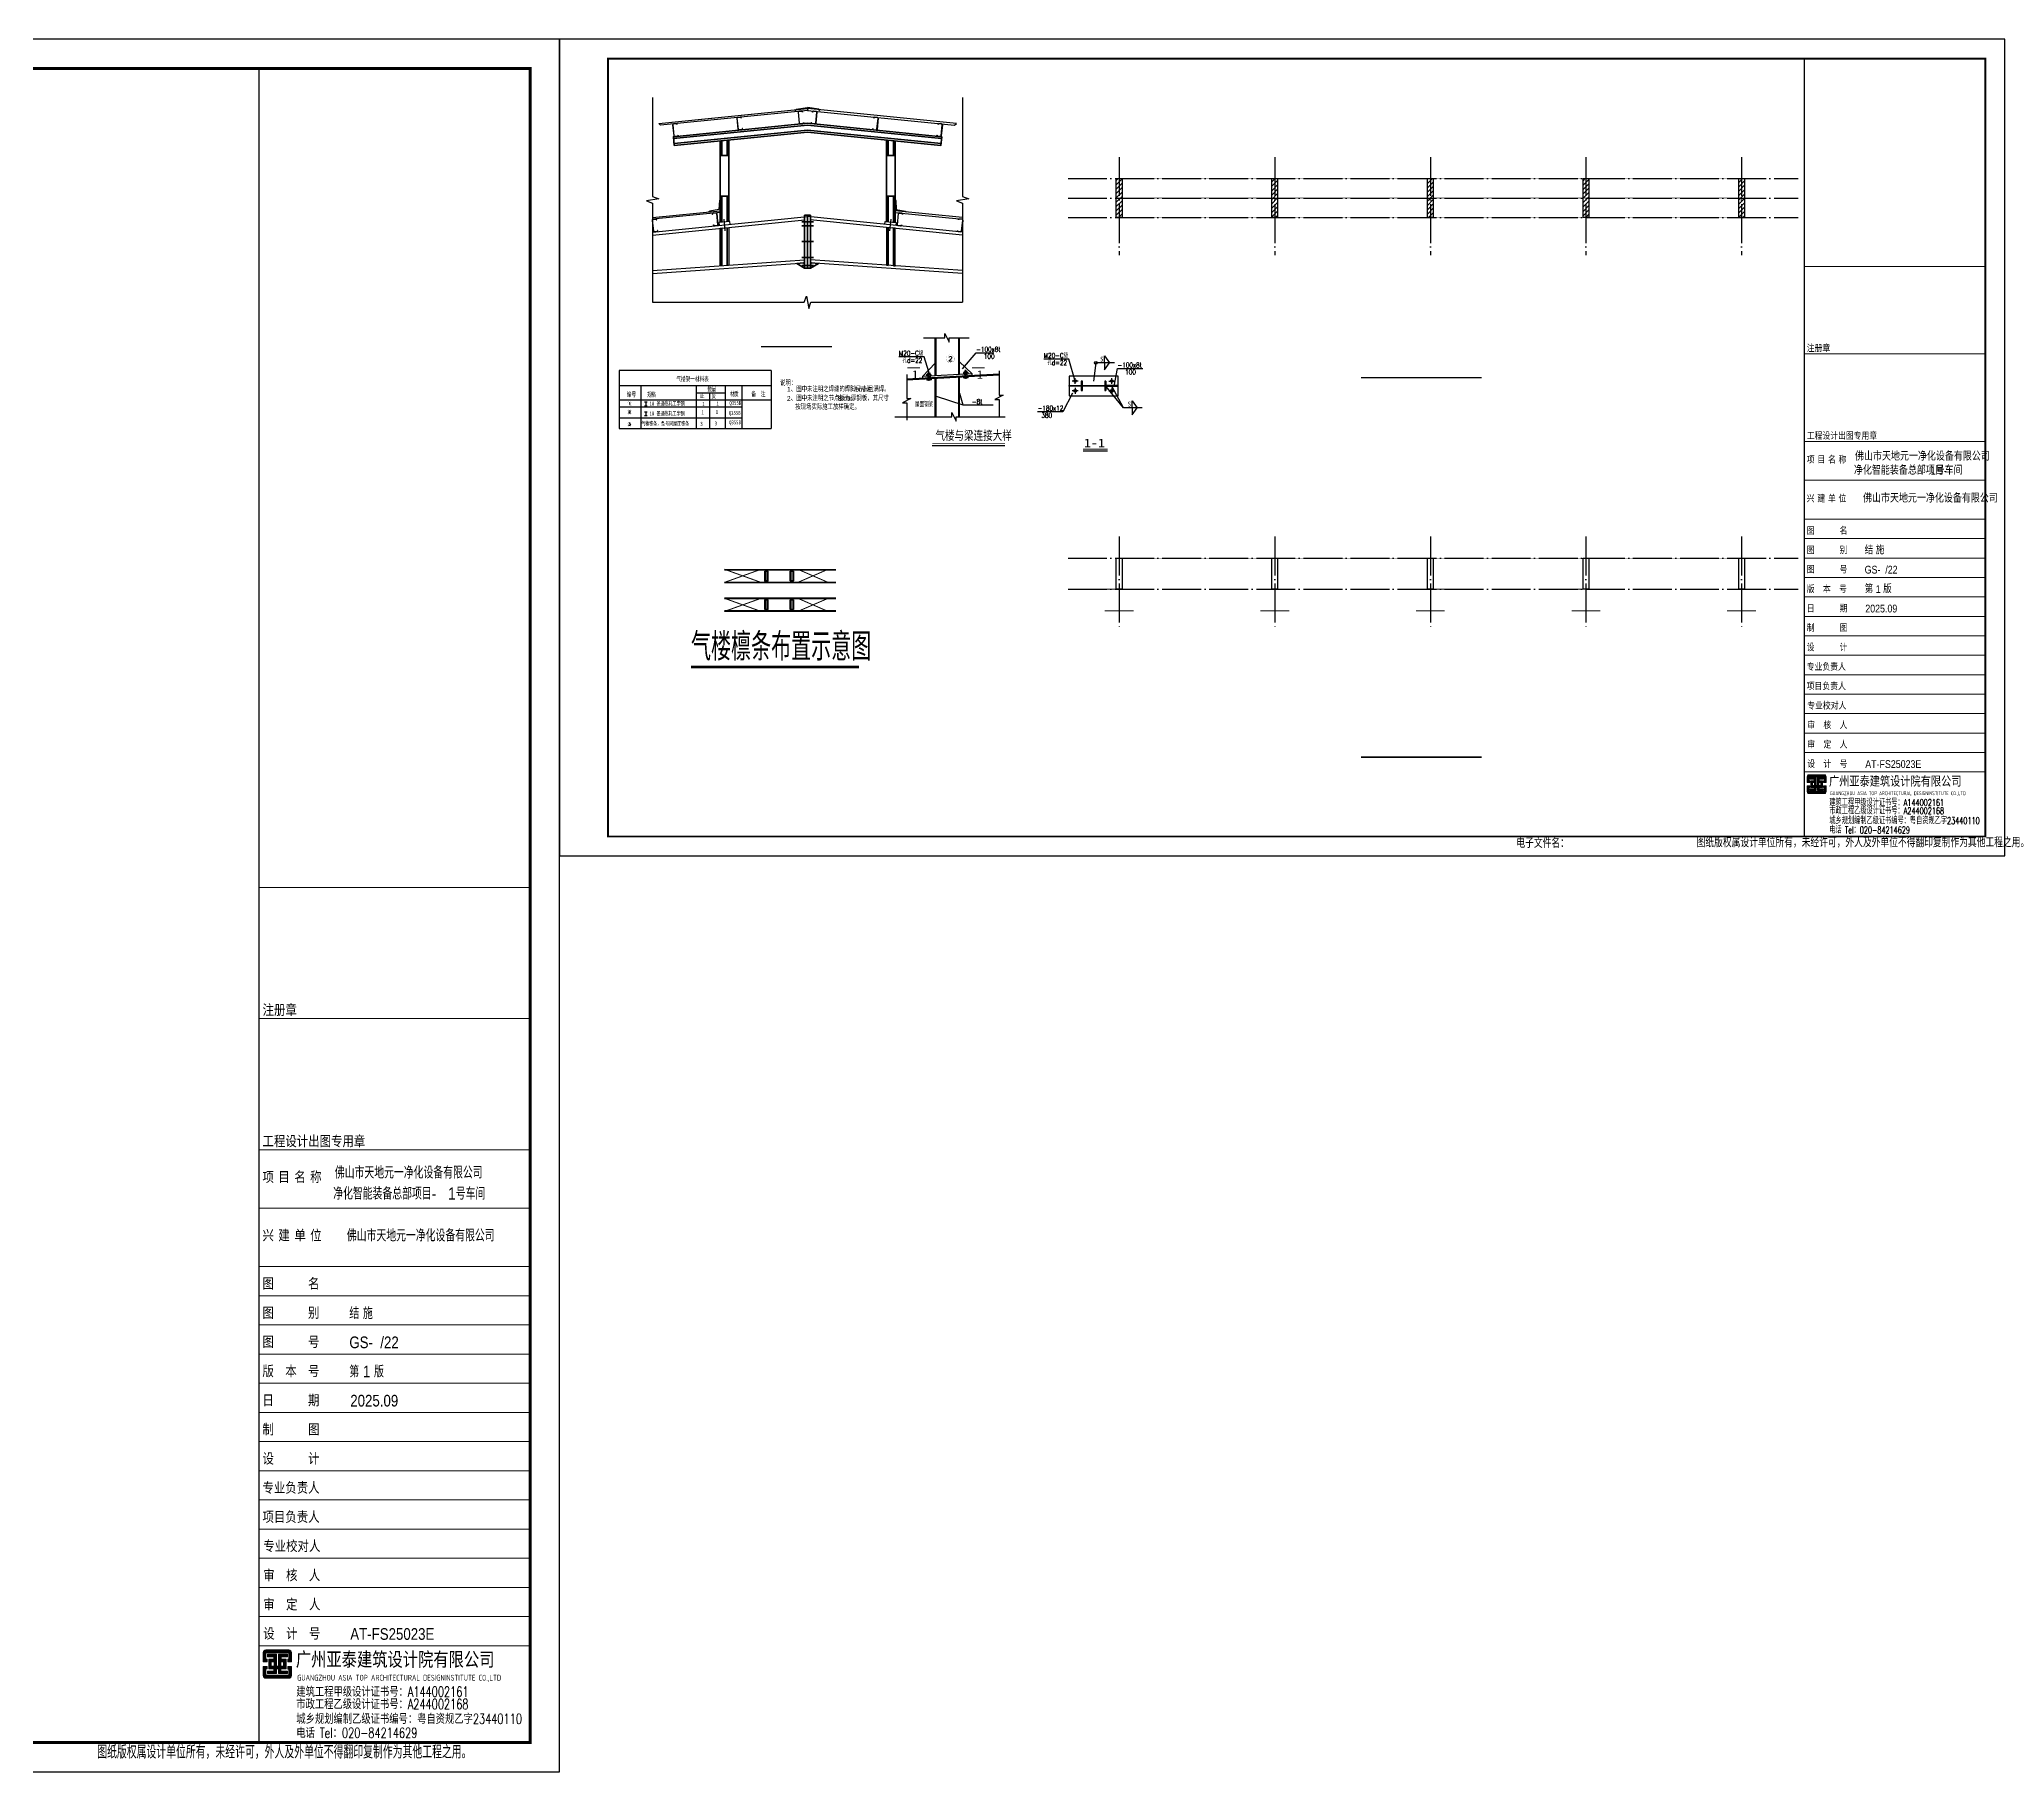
# Model space of a CAD drawing. Extents: x 95752 to 843522, y -411933 to 75567.
# Drawn here: x 734137 to 835173, y -13533 to 75567 of the extents above; entities that cross this region are included whole.
import ezdxf
from ezdxf.enums import TextEntityAlignment as Align

# ---------------------------------------------------------------- set-up
doc = ezdxf.new("R2010")
doc.units = 0
doc.header["$LTSCALE"] = 1000
doc.header["$MEASUREMENT"] = 0
doc.linetypes.add('DASH', pattern=[0.35, 0.25, -0.1])
doc.linetypes.add('DOTE', pattern=[2.42, 2, -0.2, 0.02, -0.2])
for name, color, linetype in [('1-TO', 3, 'Continuous'), ('13', 4, 'Continuous'), ('_0', 7, 'Continuous'), ('AD', 7, 'Continuous'), ('DIM_SYMB', 3, 'Continuous'), ('DOTE', 1, 'Continuous'), ('LA', 1, 'Continuous'), ('PPL', 3, 'Continuous'), ('PUB_DIM', 3, 'Continuous'), ('PUB_TEXT', 7, 'Continuous'), ('PUB_TITLE', 4, 'Continuous'), ('STAIR', 2, 'Continuous'), ('xiangtu', 7, 'Continuous'), ('檩条', 4, 'Continuous')]:
    doc.layers.add(name, color=color, linetype=linetype)
for name, color, linetype, lineweight in [('14', 2, 'Continuous', 20), ('2', 4, 'Continuous', 20), ('拉杆', 3, 'Continuous', 35)]:
    doc.layers.add(name, color=color, linetype=linetype, lineweight=lineweight)
doc.styles.add('-宋体', font='SimSun.ttf', dxfattribs={"width": 0.8})
doc.styles.add('-黑体', font='simhei.ttf', dxfattribs={"width": 0.8})
doc.styles.add('_HZTXT', font='gs_txt.shx', dxfattribs={"width": 0.8, "bigfont": 'hzdx.shx'})
doc.styles.add('_TCH_LABEL', font='COMPLEX', dxfattribs={"bigfont": 'GBCBIG'})
doc.styles.add('dim_font', font='SIMPLEX.shx', dxfattribs={"width": 0.8})
doc.styles.add('HT', font='simhei.ttf')
doc.styles.add('HZTXT', font='romans.shx', dxfattribs={"width": 0.7, "bigfont": 'hzdx.shx'})
doc.styles.add('hztxt0', font='romans.shx', dxfattribs={"bigfont": 'gbcbig0.shx'})
doc.styles.get("Standard").update_dxf_attribs({"font": 'gbenor.shx', "bigfont": 'gbcbig.shx'})
doc.styles.add('宋体', font='SimSun.ttf')

# ---------------------------------------------------------------- blocks, each defined once
blk = doc.blocks.new('s21')
for p in [(779438, 57131), (780043, 57209)]:
    blk.add_line(p, (780121, 56903))
at = {"const_width": 31.5}
for points in [[(779024, 57855), (778697, 57855)], [(780689, 57855), (780362, 57855)]]:
    blk.add_lwpolyline(points, dxfattribs=at)
at = {"layer": '1-TO'}
for p, q in [((779413, 57659), (779413, 58629)), ((779438, 57661), (779438, 58629)), ((780018, 57692), (780018, 58629)), ((780043, 57693), (780043, 58629)), ((778683, 57575), (781055, 57704)), ((778683, 57550), (781055, 57679)), ((779095, 57642), (779413, 57975)), ((779438, 56598), (779438, 57591)), ((780018, 56598), (780018, 57623)), ((780358, 57711), (780043, 58009)), ((780043, 56598), (780043, 57624)), ((779413, 56598), (779413, 57590))]:
    blk.add_line(p, q, dxfattribs=at)
blk.add_lwpolyline([(779098, 57598), (779095, 57642), (780358, 57711), (780360, 57666)], dxfattribs=at)
at = {"layer": '2', "ltscale": 0.01}
for p, q in [((779192, 57673), (779193, 57647)), ((779313, 57654), (779193, 57647)), ((779229, 57724), (779218, 57711)), ((779268, 57726), (779229, 57724)), ((779268, 57726), (779281, 57715)), ((779311, 57679), (779313, 57654)), ((780139, 57724), (780141, 57699)), ((780141, 57699), (780260, 57705)), ((780144, 57630), (780264, 57636)), ((780146, 57604), (780144, 57630)), ((780177, 57775), (780165, 57763)), ((780177, 57775), (780216, 57778)), ((780216, 57778), (780228, 57766)), ((780259, 57731), (780260, 57705)), ((780265, 57611), (780264, 57636)), ((779316, 57585), (779197, 57578)), ((779198, 57553), (779197, 57578)), ((779318, 57559), (779316, 57585))]:
    blk.add_line(p, q, dxfattribs=at)
at = {"layer": '2'}
for p, q in [((779206, 57688), (779205, 57688)), ((779296, 57693), (779206, 57688)), ((779220, 57674), (779222, 57649)), ((779283, 57678), (779284, 57652)), ((779296, 57693), (779296, 57693)), ((780153, 57739), (780243, 57744)), ((780153, 57739), (780153, 57739)), ((780161, 57591), (780251, 57596)), ((780161, 57591), (780161, 57591)), ((780168, 57726), (780169, 57700)), ((780174, 57606), (780173, 57631)), ((780230, 57729), (780231, 57704)), ((780236, 57609), (780235, 57634)), ((780243, 57744), (780244, 57744)), ((780251, 57596), (780252, 57596)), ((779214, 57539), (779213, 57539)), ((779304, 57544), (779214, 57539)), ((779227, 57554), (779226, 57580)), ((779289, 57558), (779288, 57583)), ((779304, 57544), (779304, 57544))]:
    blk.add_line(p, q, dxfattribs=at)
at = {"layer": '2', "ltscale": 0.01}
for centre, start, end in [((779206, 57674), 93.1073, 183.1073), ((779297, 57679), 3.1073, 93.1073), ((780153, 57725), 93.1073, 183.1073), ((780160, 57605), 183.1073, 273.1073), ((780244, 57730), 3.1073, 93.1073), ((780251, 57610), 273.1073, 3.1073), ((779212, 57553), 183.1073, 273.1073), ((779304, 57558), 273.1073, 3.1073)]:
    blk.add_arc(centre, 14.2, start, end, dxfattribs=at)
at = {"layer": '2'}
for centre, start, end in [((779206, 57674), 3.1073, 93.1073), ((779235, 57675), 93.1073, 183.1073), ((779268, 57677), 3.1073, 93.1073), ((779297, 57678), 93.1073, 183.1073), ((780154, 57725), 3.1073, 93.1073), ((780160, 57605), 273.1073, 3.1073), ((780182, 57727), 93.1073, 183.1073), ((780189, 57606), 183.1073, 273.1073), ((780216, 57728), 3.1073, 93.1073), ((780222, 57608), 273.1073, 3.1073), ((780244, 57730), 93.1073, 183.1073), ((780251, 57610), 183.1073, 273.1073), ((779213, 57553), 273.1073, 3.1073), ((779241, 57555), 183.1073, 273.1073), ((779275, 57557), 273.1073, 3.1073), ((779303, 57558), 183.1073, 273.1073)]:
    blk.add_arc(centre, 14.2, start, end, dxfattribs=at)
at = {"layer": 'AD'}
for p, q in [((779223, 57649), (779227, 57580)), ((779283, 57652), (779287, 57583)), ((780170, 57700), (780174, 57631)), ((780230, 57704), (780234, 57634))]:
    blk.add_line(p, q, dxfattribs=at)
for points in [[(779111, 58629), (779663, 58629), (779663, 58738), (779773, 58519), (779773, 58629), (780291, 58629)], [(778683, 57688), (778683, 57064), (778792, 57064), (778573, 56955), (778683, 56955), (778683, 56509)], [(779281, 57712), (779279, 57713), (779281, 57715), (779218, 57711), (779220, 57710), (779218, 57708)], [(779281, 57709), (779280, 57710), (779281, 57712), (779218, 57708), (779220, 57707), (779218, 57705)], [(779281, 57705), (779280, 57707), (779281, 57709), (779218, 57705), (779220, 57704), (779219, 57702)], [(779282, 57702), (779280, 57704), (779281, 57705), (779219, 57702), (779220, 57700), (779219, 57699)], [(779282, 57699), (779280, 57701), (779282, 57702), (779219, 57699), (779220, 57697), (779219, 57696)], [(779282, 57696), (779280, 57697), (779282, 57699), (779219, 57696), (779221, 57694), (779219, 57693)], [(779282, 57693), (779280, 57694), (779282, 57696), (779219, 57693), (779221, 57691), (779219, 57689)], [(779281, 57692), (779282, 57693), (779219, 57689), (779220, 57689)], [(780166, 57760), (780167, 57761), (780165, 57763), (780228, 57766), (780227, 57765), (780229, 57763)], [(780166, 57757), (780167, 57758), (780166, 57760), (780229, 57763), (780227, 57761), (780229, 57760)], [(780166, 57753), (780167, 57755), (780166, 57757), (780229, 57760), (780227, 57758), (780229, 57757)], [(780166, 57750), (780168, 57752), (780166, 57753), (780229, 57757), (780227, 57755), (780229, 57754)], [(780166, 57747), (780168, 57749), (780166, 57750), (780229, 57754), (780228, 57752), (780229, 57751)], [(780166, 57744), (780168, 57746), (780166, 57747), (780229, 57751), (780228, 57749), (780229, 57747)], [(780167, 57741), (780168, 57742), (780166, 57744), (780229, 57747), (780228, 57746), (780230, 57744)], [(780168, 57740), (780167, 57741), (780230, 57744), (780229, 57743)], [(781055, 57778), (781055, 57155), (781165, 57155), (780946, 57045), (781055, 57045), (781055, 56600)], [(778381, 56598), (779843, 56598), (779843, 56708), (779953, 56489), (779953, 56598), (781217, 56598)]]:
    blk.add_lwpolyline(points, dxfattribs=at)
at = {"layer": 'DOTE', "ltscale": 0.001}
for p, q in [((779260, 57519), (779247, 57750)), ((780207, 57571), (780195, 57802))]:
    blk.add_line(p, q, dxfattribs=at)
at = {"layer": 'PUB_DIM', "const_width": 2.98}
blk.add_lwpolyline([(779911, 58090, 1), (779702, 58090, 1)], format="xyb", close=True, dxfattribs=at)
at = {"layer": 'PUB_TEXT'}
blk.add_line((780121, 56903), (780901, 56903), dxfattribs=at)
for points in [[(779247, 57750), (779128, 58141), (778481, 58141)], [(780114, 57829), (780468, 58241), (780921, 58241)]]:
    blk.add_lwpolyline(points, dxfattribs=at)
at = {"layer": 'PUB_TEXT', "ltscale": 50, "const_width": 22.1}
blk.add_lwpolyline([(779339, 55908), (781207, 55908)], dxfattribs=at)
at = {"layer": 'PUB_TEXT', "ltscale": 50}
blk.add_lwpolyline([(779339, 55861), (781207, 55861)], dxfattribs=at)
at = {"layer": 'PPL', "color": 7, "style": '_HZTXT', "width": 0.8}
blk.add_text('气楼与梁连接大样', height=266.7, dxfattribs=at).set_placement((779420, 55977))
at = {"layer": 'PUB_TEXT'}
for s, style, width, p in [('M20-C级', 'HZTXT', 0.7, (778481, 58169)), ('孔d=22', 'HZTXT', 0.7, (778576, 57987)), ('-100x8t', 'HZTXT', 0.7, (780469, 58268)), ('100', 'HZTXT', 0.7, (780663, 58089)), ('屋面钢梁', 'HZTXT', 0.7, (778900, 56853)), ('-8t', 'dim_font', 0.707, (780357, 56923))]:
    blk.add_text(s, height=126, dxfattribs=dict(at, style=style, width=width)).set_placement(p)
at = {"layer": 'PUB_TEXT', "style": '_TCH_LABEL', "width": 1.5}
blk.add_text('2', height=118, dxfattribs=at).set_placement((779748, 58031), (779866, 58031), align=Align.FIT)
at = {"layer": 'PUB_TEXT', "style": '-黑体'}
for p in [(778825, 57574), (780490, 57574)]:
    blk.add_text('1', height=220, dxfattribs=at).set_placement(p)
blk = doc.blocks.new('弘吉车间2')
at = {"layer": '14'}
h = blk.add_hatch(dxfattribs=at)
h.set_pattern_fill('ANSI31', color=256, scale=100, angle=135, style=0)
h.set_pattern_definition([(180, (-226475.39, -78017.824), (-3e-15, -12.5), [])])
edge = h.paths.add_edge_path()
edge.add_line((-9011, 2855), (-9011, 2773))
edge.add_line((-9011, 2773), (-9152, 2773))
edge.add_line((-9152, 2773), (-9152, 3084))
edge.add_arc((-9062, 3084), 90, 90, 180, ccw=False)
edge.add_line((-9062, 3174), (-8271, 3174))
edge.add_arc((-8271, 3084), 90, 0, 90, ccw=False)
edge.add_line((-8181, 3084), (-8181, 2768))
edge.add_line((-8181, 2768), (-8311, 2768))
edge.add_line((-8311, 2768), (-8311, 2862))
edge.add_line((-8311, 2862), (-8282, 2862))
edge.add_line((-8282, 2862), (-8268, 2862))
edge.add_line((-8268, 2862), (-8268, 3074))
edge.add_line((-8268, 3074), (-9055, 3074))
edge.add_line((-9055, 3074), (-9055, 2855))
edge.add_line((-9055, 2855), (-9011, 2855))
h.paths.add_polyline_path([(-8629, 2622), (-8629, 3030), (-8321, 3030), (-8321, 2942), (-8535, 2942), (-8535, 2855), (-8362, 2855), (-8362, 2525), (-8542, 2525), (-8542, 2442), (-8320, 2442), (-8320, 2365), (-8628, 2365), (-8628, 2526), (-8697, 2526), (-8697, 2365), (-9006, 2365), (-9006, 2442), (-8784, 2442), (-8784, 2525), (-8963, 2525), (-8963, 2855), (-8790, 2855), (-8790, 2942), (-9004, 2942), (-9004, 3030), (-8697, 3030), (-8697, 2622)])
h.paths.add_polyline_path([(-8874, 2772), (-8776, 2772), (-8776, 2616), (-8874, 2616)], flags=16)
h.paths.add_polyline_path([(-8452, 2772), (-8549, 2772), (-8549, 2616), (-8452, 2616)], flags=16)
edge = h.paths.add_edge_path()
edge.add_line((-9011, 2525), (-9011, 2607))
edge.add_line((-9011, 2607), (-9152, 2607))
edge.add_line((-9152, 2607), (-9152, 2296))
edge.add_arc((-9062, 2296), 90, 180, 270)
edge.add_line((-9062, 2206), (-8271, 2206))
edge.add_arc((-8271, 2296), 90, 270, 360)
edge.add_line((-8181, 2296), (-8181, 2612))
edge.add_line((-8181, 2612), (-8311, 2612))
edge.add_line((-8311, 2612), (-8311, 2518))
edge.add_line((-8311, 2518), (-8282, 2518))
edge.add_line((-8282, 2518), (-8268, 2518))
edge.add_line((-8268, 2518), (-8268, 2306))
edge.add_line((-8268, 2306), (-9055, 2306))
edge.add_line((-9055, 2306), (-9055, 2525))
edge.add_line((-9055, 2525), (-9011, 2525))
for p, q in [((-9300, 29320), (-9300, 0)), ((-9300, 29320), (0, 29320)), ((-9300, 24820), (0, 24820)), ((-9300, 20320), (0, 20320)), ((-9300, 18320), (0, 18320)), ((-9300, 16320), (0, 16320)), ((-9300, 15320), (0, 15320)), ((-9300, 14320), (0, 14320)), ((-9300, 13320), (0, 13320)), ((-9300, 12320), (0, 12320)), ((-9300, 11320), (0, 11320)), ((-9300, 10320), (0, 10320)), ((-9300, 9320), (0, 9320)), ((-9300, 8320), (0, 8320)), ((-9300, 7320), (0, 7320)), ((-9300, 6320), (0, 6320)), ((-9300, 5320), (0, 5320)), ((-9300, 4320), (0, 4320)), ((-9300, 3320), (0, 3320)), ((-9300, 3320), (0, 3320))]:
    blk.add_line(p, q, dxfattribs=at)
for points in [[(-9300, 0), (0, 0), (0, 29320), (-9300, 29320)], [(-8874, 2772), (-8776, 2772), (-8776, 2616), (-8874, 2616)], [(-8452, 2772), (-8549, 2772), (-8549, 2616), (-8452, 2616)]]:
    blk.add_lwpolyline(points, close=True, dxfattribs=at)
for points in [[(-9011, 2855), (-9011, 2773), (-9152, 2773), (-9152, 3084, -0.414214), (-9062, 3174), (-8271, 3174, -0.414214), (-8181, 3084), (-8181, 2768), (-8311, 2768), (-8311, 2862), (-8282, 2862), (-8268, 2862), (-8268, 3074), (-9055, 3074), (-9055, 2855)], [(-9011, 2525), (-9011, 2607), (-9152, 2607), (-9152, 2296, 0.414214), (-9062, 2206), (-8271, 2206, 0.414214), (-8181, 2296), (-8181, 2612), (-8311, 2612), (-8311, 2518), (-8282, 2518), (-8268, 2518), (-8268, 2306), (-9055, 2306), (-9055, 2525)]]:
    blk.add_lwpolyline(points, format="xyb", close=True, dxfattribs=at)
blk.add_lwpolyline([(-8629, 2622), (-8629, 2622), (-8629, 3030), (-8321, 3030), (-8321, 2942), (-8535, 2942), (-8535, 2855), (-8362, 2855), (-8362, 2525), (-8542, 2525), (-8542, 2442), (-8320, 2442), (-8320, 2365), (-8628, 2365), (-8628, 2526), (-8697, 2526), (-8697, 2365), (-9006, 2365), (-9006, 2442), (-8784, 2442), (-8784, 2525), (-8963, 2525), (-8963, 2855), (-8790, 2855), (-8790, 2942), (-9004, 2942), (-9004, 3030), (-8697, 3030), (-8697, 2622), (-8629, 2622)], dxfattribs=at)
at = {"layer": '13', "color": 7, "style": '_HZTXT', "width": 0.85}
for s, height, p in [('佛山市天地元一净化设备有限公司', 417.91, (-6694, 19336)), ('净化智能装备总部项目-', 417.91, (-6750, 18616)), ('1号车间', 417.9, (-2815, 18616)), ('佛山市天地元一净化设备有限公司', 417.91, (-6282, 17179)), ('结 施', 400, (-6198, 14522)), ('GS-  /22', 400, (-6198, 13522)), ('第 1 版', 400, (-6198, 12522)), ('2025.09', 400, (-6166, 11522)), ('AT-FS25023E', 400, (-6166, 3522))]:
    blk.add_text(s, height=height, dxfattribs=at).set_placement(p)
at = {"layer": '13', "style": 'HZTXT', "width": 0.7}
for s, p in [('建筑工程甲级设计证书号：A144002161', (-8015, 1568)), ('市政工程乙级设计证书号：A244002168', (-8015, 1144)), ('城乡规划编制乙级证书编号：粤自资规乙字23440110', (-8015, 639)), ('电话 Tel：020-84214629', (-8015, 159))]:
    blk.add_text(s, height=350, rotation=359.99972, dxfattribs=at).set_placement(p)
at = {"layer": '14'}
for s, height, style, width, p in [('注册章', 350, '宋体', 0.82, (-9173, 24949)), ('工程设计出图专用章', 350, '宋体', 0.82, (-9173, 20449)), ('项', 350, '宋体', 0.82, (-9176, 19220)), ('目', 350, '宋体', 0.82, (-8632, 19220)), ('名', 350, '宋体', 0.82, (-8081, 19220)), ('称', 350, '宋体', 0.82, (-7542, 19220)), ('兴', 350, '宋体', 0.82, (-9176, 17220)), ('建', 350, '宋体', 0.82, (-8632, 17220)), ('单', 350, '宋体', 0.82, (-8081, 17220)), ('位', 350, '宋体', 0.82, (-7542, 17220)), ('图      名', 350, '宋体', 0.82, (-9176, 15566)), ('图      别', 350, '宋体', 0.82, (-9176, 14566)), ('图      号', 350, '宋体', 0.82, (-9176, 13566)), ('版  本  号', 350, '宋体', 0.82, (-9176, 12566)), ('日      期', 350, '宋体', 0.82, (-9176, 11566)), ('制      图', 350, '宋体', 0.82, (-9176, 10566)), ('设      计', 350, '宋体', 0.82, (-9176, 9566)), ('专业负责人', 350, '宋体', 0.82, (-9176, 8566)), ('项目负责人', 350, '宋体', 0.82, (-9176, 7566)), ('专业校对人', 350, '宋体', 0.82, (-9149, 6566, -24845)), ('审  核  人', 350, '宋体', 0.82, (-9149, 5566, -24845)), ('审  定  人', 350, '宋体', 0.82, (-9149, 4566, -24845)), ('设  计  号', 350, '宋体', 0.82, (-9149, 3566, -24845)), ('广州亚泰建筑设计院有限公司', 480, 'HT', 0.8, (-8033, 2612))]:
    blk.add_text(s, height=height, dxfattribs=dict(at, style=style, width=width)).set_placement(p)
at = {"layer": '14', "width": 0.8}
blk.add_text('GUANGZHOU ASIA TOP ARCHITECTURAL DESIGNINSTITUTE CO.,LTD', height=198, rotation=359.99972, dxfattribs=at).set_placement((-7987, 2124, -24845))
at = {"layer": '14', "style": 'hztxt0'}
for s, p in [('电子文件名：', (-24105, -584)), ('图纸版权属设计单位所有，未经许可，外人及外单位不得翻印复制作为其他工程之用。', (-14838, -548))]:
    blk.add_text(s, height=450, rotation=359.99972, dxfattribs=at).set_placement(p)

msp = doc.modelspace()

# ---------------------------------------------------------------- hatches: boundary and pattern name
h = msp.add_hatch()
h.set_pattern_fill('ANSI31', color=2, scale=100, style=0)
h.set_pattern_definition([(45, (-574437.3, -216197.57), (-112.253202, 112.253202), [])])
h.paths.add_polyline_path([(789498.5, 68403.6), (789797.6, 68403.6), (789797.6, 66403.6), (789498.5, 66403.6)])
h.paths.add_polyline_path([(797498.5, 68403.6), (797797.6, 68403.6), (797797.6, 66403.6), (797498.5, 66403.6)])
h.paths.add_polyline_path([(805498.5, 68403.6), (805797.6, 68403.6), (805797.6, 66403.6), (805498.5, 66403.6)])
h.paths.add_polyline_path([(813498.5, 68403.6), (813797.6, 68403.6), (813797.6, 66403.6), (813498.5, 66403.6)])
h.paths.add_polyline_path([(821498.5, 68403.6), (821797.6, 68403.6), (821797.6, 66403.6), (821498.5, 66403.6)])
h = msp.add_hatch(color=256)
h.paths.add_polyline_path([(787759.4, 57756.1), (788905, 57756.1), (788905, 57723.4), (787759.4, 57723.4)])
h.paths.add_polyline_path([(788905, 57500.4), (788962.2, 57500.4), (788962.2, 57979.2), (788905, 57979.2)])
h.paths.add_polyline_path([(787702.2, 57500.4), (787759.4, 57500.4), (787759.4, 57979.2), (787702.2, 57979.2)])
edge = h.paths.add_edge_path(flags=17)
edge.add_line((787702.2, 57979.2), (787702.2, 57500.4))

# ---------------------------------------------------------------- linework, layer by layer
for p, q in [((766657.4, 71304.5), (773632.1, 72002)), ((765982.1, 71237), (766072.1, 71155.5)), ((787702.2, 57979.2), (787702.2, 57500.4)), ((788962.2, 57979.2), (788962.2, 57500.4)), ((788962.2, 57979.2), (788962.2, 57500.4))]:
    msp.add_line(p, q)
at = {"color": 2}
for p, q in [((765254.8, 56921.3), (765382.4, 56921.3)), ((765254.8, 56722.6), (765382.4, 56722.6)), ((765318.6, 56921.3), (765318.6, 56722.6)), ((765254.8, 56409), (765382.4, 56409)), ((765254.8, 56210.4), (765382.4, 56210.4)), ((765318.6, 56409), (765318.6, 56210.4))]:
    msp.add_line(p, q, dxfattribs=at)
for points in [[(745422.7, -12033), (759372.7, -12033), (759372.7, 74067), (745422.7, 74067)], [(789498.5, 68403.6), (789797.6, 68403.6), (789797.6, 66403.6), (789498.5, 66403.6)], [(797498.5, 68403.6), (797797.6, 68403.6), (797797.6, 66403.6), (797498.5, 66403.6)], [(805498.5, 68403.6), (805797.6, 68403.6), (805797.6, 66403.6), (805498.5, 66403.6)], [(813498.5, 68403.6), (813797.6, 68403.6), (813797.6, 66403.6), (813498.5, 66403.6)], [(821498.5, 68403.6), (821797.6, 68403.6), (821797.6, 66403.6), (821498.5, 66403.6)], [(789498.5, 48884.4), (789797.6, 48884.4), (789797.6, 47284.4), (789498.5, 47284.4)], [(797498.5, 48884.4), (797797.6, 48884.4), (797797.6, 47284.4), (797498.5, 47284.4)], [(805498.5, 48884.4), (805797.6, 48884.4), (805797.6, 47284.4), (805498.5, 47284.4)], [(813498.5, 48884.4), (813797.6, 48884.4), (813797.6, 47284.4), (813498.5, 47284.4)], [(821498.5, 48884.4), (821797.6, 48884.4), (821797.6, 47284.4), (821498.5, 47284.4)]]:
    msp.add_lwpolyline(points, close=True, dxfattribs=at)
for points in [[(765982.1, 71237), (773632.1, 72002), (773641, 71912.4), (766072.1, 71155.5)], [(781282.1, 71237), (773632.1, 72002), (773623.1, 71912.4), (781192.1, 71155.5)], [(781192.1, 71155.5), (781282.1, 71237)], [(765662.3, 66405.2), (769132.1, 66752.1), (769141, 66662.6), (765662.3, 66314.7)], [(769132.3, 67352.1), (769097.7, 67269), (769072.3, 66806.4), (768614.5, 66735), (768535.3, 66692.4)], [(781601.8, 66405.2), (778132.1, 66752.1), (778123.1, 66662.6), (781601.8, 66314.7)], [(778131.8, 67352.1), (778166.4, 67269), (778191.8, 66806.4), (778649.6, 66735), (778728.9, 66692.4)]]:
    msp.add_lwpolyline(points)
at = {"linetype": 'Continuous'}
for points in [[(773009.3, 71886.4), (773047.3, 71968), (773632.1, 72054)], [(774254.8, 71886.4), (774216.8, 71968), (773632.1, 72054)]]:
    msp.add_lwpolyline(points, dxfattribs=at)
for points in [[(773428.8, 71288.1), (773421.4, 71287.3), (773422.9, 71272.4, -0.41421356), (773389.3, 71231.4), (773255, 71217.9, -0.41421356), (773213.9, 71251.5), (773157.2, 71818.7, -0.41421356), (773190.8, 71859.7), (773325.1, 71873.2, -0.41421356), (773366.2, 71839.6), (773367.6, 71824.7), (773375.1, 71825.4), (773373.6, 71840.3, 0.41421356), (773324.4, 71880.6), (773190, 71867.2, 0.41421356), (773149.7, 71818), (773206.4, 71250.8, 0.41421356), (773255.7, 71210.5), (773390, 71223.9, 0.41421356), (773430.3, 71273.2)], [(773835.3, 71288.1), (773842.7, 71287.3), (773841.2, 71272.4, 0.41421356), (773874.8, 71231.4), (774009.2, 71217.9, 0.41421356), (774050.2, 71251.5), (774106.9, 71818.7, 0.41421356), (774073.3, 71859.7), (773939, 71873.2, 0.41421356), (773898, 71839.6), (773896.5, 71824.7), (773889, 71825.4), (773890.5, 71840.3, -0.41421356), (773939.8, 71880.6), (774074.1, 71867.2, -0.41421356), (774114.4, 71818), (774057.7, 71250.8, -0.41421356), (774008.4, 71210.5), (773874.1, 71223.9, -0.41421356), (773833.8, 71273.2)], [(766981, 70643.3), (766973.5, 70642.6), (766975, 70627.6, -0.41421356), (766941.4, 70586.6), (766807.1, 70573.2, -0.41421356), (766766.1, 70606.7), (766709.4, 71173.9, -0.41421356), (766742.9, 71215), (766877.3, 71228.4, -0.41421356), (766918.3, 71194.8), (766919.8, 71179.9), (766927.3, 71180.6), (766925.8, 71195.6, 0.41421356), (766876.5, 71235.9), (766742.2, 71222.4, 0.41421356), (766701.9, 71173.2), (766758.6, 70606, 0.41421356), (766807.9, 70565.7), (766942.2, 70579.1, 0.41421356), (766982.5, 70628.4)], [(770279.5, 70973.2), (770272.1, 70972.4), (770273.6, 70957.5, -0.41421356), (770240, 70916.4), (770105.7, 70903, -0.41421356), (770064.6, 70936.6), (770007.9, 71503.8, -0.41421356), (770041.5, 71544.8), (770175.8, 71558.2, -0.41421356), (770216.9, 71524.7), (770218.4, 71509.7), (770225.8, 71510.5), (770224.3, 71525.4, 0.41421356), (770175.1, 71565.7), (770040.7, 71552.3, 0.41421356), (770000.4, 71503), (770057.2, 70935.9, 0.41421356), (770106.4, 70895.6), (770240.7, 70909, 0.41421356), (770281, 70958.2)], [(776984.6, 70973.2), (776992, 70972.4), (776990.5, 70957.5, 0.41421356), (777024.1, 70916.4), (777158.4, 70903, 0.41421356), (777199.5, 70936.6), (777256.2, 71503.8, 0.41421356), (777222.6, 71544.8), (777088.3, 71558.2, 0.41421356), (777047.3, 71524.7), (777045.8, 71509.7), (777038.3, 71510.5), (777039.8, 71525.4, -0.41421356), (777089, 71565.7), (777223.4, 71552.3, -0.41421356), (777263.7, 71503), (777207, 70935.9, -0.41421356), (777157.7, 70895.6), (777023.4, 70909, -0.41421356), (776983.1, 70958.2)], [(780283.1, 70643.3), (780290.6, 70642.6), (780289.1, 70627.6, 0.41421356), (780322.7, 70586.6), (780457, 70573.2, 0.41421356), (780498, 70606.7), (780554.8, 71173.9, 0.41421356), (780521.2, 71215), (780386.8, 71228.4, 0.41421356), (780345.8, 71194.8), (780344.3, 71179.9), (780336.8, 71180.6), (780338.3, 71195.6, -0.41421356), (780387.6, 71235.9), (780521.9, 71222.4, -0.41421356), (780562.2, 71173.2), (780505.5, 70606, -0.41421356), (780456.3, 70565.7), (780321.9, 70579.1, -0.41421356), (780281.6, 70628.4)], [(765928.8, 65738.2), (765921.3, 65737.5), (765922.8, 65722.6, -0.41421356), (765889.2, 65681.5), (765754.9, 65668.1, -0.41421356), (765713.9, 65701.7), (765657.2, 66268.8, -0.41421356), (765690.7, 66309.9), (765825.1, 66323.3, -0.41421356), (765866.1, 66289.7), (765867.6, 66274.8), (765875.1, 66275.6), (765873.6, 66290.5, 0.41421356), (765824.3, 66330.8), (765690, 66317.4, 0.41421356), (765649.7, 66268.1), (765706.4, 65700.9, 0.41421356), (765755.7, 65660.6), (765890, 65674.1, 0.41421356), (765930.3, 65723.3)], [(768799.6, 66025.5), (768807.1, 66026.2), (768808.6, 66011.3, 0.41421356), (768849.6, 65977.7), (768984, 65991.1, 0.41421356), (769017.5, 66032.2), (768960.8, 66599.3, 0.41421356), (768919.8, 66632.9), (768785.5, 66619.5, 0.41421356), (768751.9, 66578.5), (768753.4, 66563.5), (768745.9, 66562.8), (768744.4, 66577.7, -0.41421356), (768784.7, 66627), (768919, 66640.4, -0.41421356), (768968.3, 66600.1), (769025, 66032.9, -0.41421356), (768984.7, 65983.7), (768850.4, 65970.2, -0.41421356), (768801.1, 66010.5)], [(778464.5, 66025.5), (778457, 66026.2), (778455.5, 66011.3, -0.41421356), (778414.5, 65977.7), (778280.1, 65991.1, -0.41421356), (778246.6, 66032.2), (778303.3, 66599.3, -0.41421356), (778344.3, 66632.9), (778478.7, 66619.5, -0.41421356), (778512.2, 66578.5), (778510.7, 66563.5), (778518.2, 66562.8), (778519.7, 66577.7, 0.41421356), (778479.4, 66627), (778345.1, 66640.4, 0.41421356), (778295.8, 66600.1), (778239.1, 66032.9, 0.41421356), (778279.4, 65983.7), (778413.7, 65970.2, 0.41421356), (778463, 66010.5)], [(781335.3, 65738.2), (781342.8, 65737.5), (781341.3, 65722.6, 0.41421356), (781374.9, 65681.5), (781509.2, 65668.1, 0.41421356), (781550.2, 65701.7), (781607, 66268.8, 0.41421356), (781573.4, 66309.9), (781439, 66323.3, 0.41421356), (781398, 66289.7), (781396.5, 66274.8), (781389, 66275.6), (781390.5, 66290.5, -0.41421356), (781439.8, 66330.8), (781574.1, 66317.4, -0.41421356), (781614.4, 66268.1), (781557.7, 65700.9, -0.41421356), (781508.4, 65660.6), (781374.1, 65674.1, -0.41421356), (781333.8, 65723.3)]]:
    msp.add_lwpolyline(points, format="xyb", close=True, dxfattribs=at)
at = {"color": 2, "const_width": 20}
for points in [[(789648.1, 68403.6), (821648.1, 68403.6)], [(789648.1, 67403.6), (821648.1, 67403.6)], [(789648.1, 66403.6), (821648.1, 66403.6)], [(789648.1, 48884.4), (821648.1, 48884.4)]]:
    msp.add_lwpolyline(points, dxfattribs=at)
for points in [[(787072.2, 57235.8), (789592.2, 57235.8), (789592.2, 58243.8), (787072.2, 58243.8)], [(787702.2, 57500.4), (787759.4, 57500.4), (787759.4, 57979.2), (787702.2, 57979.2)], [(788905, 57500.4), (788962.2, 57500.4), (788962.2, 57979.2), (788905, 57979.2)]]:
    msp.add_lwpolyline(points, close=True)
at = {"const_width": 20}
for points in [[(765254.8, 56921.3), (765382.4, 56921.3)], [(765254.8, 56722.6), (765382.4, 56722.6)], [(765318.6, 56921.3), (765318.6, 56722.6)], [(765254.8, 56409), (765382.4, 56409)], [(765254.8, 56210.4), (765382.4, 56210.4)], [(765318.6, 56409), (765318.6, 56210.4)]]:
    msp.add_lwpolyline(points, dxfattribs=at)
at = {"color": 2, "linetype": 'DASH', "const_width": 10}
msp.add_lwpolyline([(769348.8, 47225), (775090.9, 47225)], dxfattribs=at)
at = {"color": 6, "const_width": 50}
for points in [[(788904.9, 47284.4), (790391.3, 47284.4)], [(789648.1, 47284.4), (789648.1, 46178)], [(796904.9, 47284.4), (798391.3, 47284.4)], [(797648.1, 47284.4), (797648.1, 46178)], [(804904.9, 47284.4), (806391.3, 47284.4)], [(805648.1, 47284.4), (805648.1, 46178)], [(812904.9, 47284.4), (814391.3, 47284.4)], [(813648.1, 47284.4), (813648.1, 46178)], [(820904.9, 47284.4), (822391.3, 47284.4)], [(821648.1, 47284.4), (821648.1, 46178)], [(788904.9, 46178), (790391.3, 46178)], [(796904.9, 46178), (798391.3, 46178)], [(804904.9, 46178), (806391.3, 46178)], [(812904.9, 46178), (814391.3, 46178)], [(820904.9, 46178), (822391.3, 46178)]]:
    msp.add_lwpolyline(points, dxfattribs=at)
at = {"layer": '_0', "color": 2}
msp.add_lwpolyline([(824872.7, 34567), (834172.7, 34567), (834172.7, 74567), (824872.7, 74567)], close=True, dxfattribs=at)
at = {"layer": 'DIM_SYMB'}
for points in [[(765662.3, 72576.8), (765662.3, 67476.5), (765977.3, 67361.8), (765347.3, 67250.7), (765662.3, 67139), (765662.3, 62038.6)], [(781601.8, 72576.8), (781601.8, 67476.5), (781916.8, 67361.8), (781286.8, 67250.7), (781601.8, 67139), (781601.8, 62038.6)], [(765662.3, 62038.6), (773463.3, 62038.6), (773578, 62353.6), (773689, 61723.6), (773800.8, 62038.6), (781601.8, 62038.6)]]:
    msp.add_lwpolyline(points, dxfattribs=at)
at = {"layer": 'DIM_SYMB', "const_width": 70}
for points in [[(771241.3, 59760.8), (774883.6, 59760.8)], [(802081.9, 58165), (808290.9, 58165)], [(802081.9, 38645.9), (808290.9, 38645.9)]]:
    msp.add_lwpolyline(points, dxfattribs=at)
at = {"layer": 'DIM_SYMB', "linetype": 'Continuous', "const_width": 140}
msp.add_lwpolyline([(767638.3, 43286), (776273.6, 43286)], dxfattribs=at)
at = {"layer": 'DOTE', "linetype": 'DOTE'}
for p, q in [((789648.1, 69510), (789648.1, 64456.3)), ((797648.1, 69510), (797648.1, 64456.3)), ((805648.1, 69510), (805648.1, 64456.3)), ((813648.1, 69510), (813648.1, 64456.3)), ((821648.1, 69510), (821648.1, 64456.3)), ((787022.9, 68403.6), (824562.3, 68403.6)), ((787022.9, 67403.6), (824562.3, 67403.6)), ((787022.9, 66403.6), (824562.3, 66403.6)), ((789648.1, 49990.9), (789648.1, 45337.2)), ((797648.1, 49990.9), (797648.1, 45337.2)), ((805648.1, 49990.9), (805648.1, 45337.2)), ((813648.1, 49990.9), (813648.1, 45337.2)), ((821648.1, 49990.9), (821648.1, 45337.2)), ((787022.9, 48884.4), (824562.3, 48884.4)), ((787022.9, 47284.4), (824562.3, 47284.4))]:
    msp.add_line(p, q, dxfattribs=at)
at = {"layer": 'LA'}
msp.add_line((787798.7, 54407.1), (789054.9, 54407.1), dxfattribs=at)
at = {"layer": 'LA', "const_width": 63}
msp.add_lwpolyline([(787798.7, 54487.7), (789054.9, 54487.7)], dxfattribs=at)
at = {"layer": 'PUB_DIM', "const_width": 3.32}
for points in [[(764596.2, 56828.2, 1), (764364.1, 56828.2, 1)], [(764596.2, 56398, 1), (764364.1, 56398, 1)], [(764596.2, 55773, 1), (764364.1, 55773, 1)]]:
    msp.add_lwpolyline(points, format="xyb", close=True, dxfattribs=at)
at = {"layer": 'PUB_TEXT'}
for p, q in [((763948.1, 57931.5), (763948.1, 55553.5)), ((771757.3, 58537.7), (771757.3, 55553.5)), ((789869.4, 56615), (788962.2, 57723.4)), ((763948.1, 57017.8), (771757.3, 57017.8)), ((767902.9, 57382.9), (769389.4, 57382.9))]:
    msp.add_line(p, q, dxfattribs=at)
for points in [[(787387.2, 57991.8), (787066.1, 59120.1), (785770.8, 59120.1)], [(789418.7, 58926.2), (788452, 58926.2), (788332.2, 57979.2)], [(788893.4, 58926.2), (788893.4, 59282.5), (789154.2, 58926.2)], [(788893.4, 58926.2), (788893.4, 58569.8), (789154.2, 58926.2)], [(789390.7, 57721.4), (789568.2, 58629.2), (790863.5, 58629.2)], [(771757.3, 58537.7), (763948.1, 58537.7), (763948.1, 55553.5)], [(763948.1, 57764), (771757.3, 57764)], [(765053.3, 57764), (765053.3, 55553.5)], [(767902.9, 57764), (767902.9, 55553.5)], [(769389.4, 57764), (769389.4, 55553.5)], [(769389.4, 57764), (769389.4, 55553.5)], [(769389.4, 57764), (769389.4, 55553.5)], [(770254.2, 57764), (770254.2, 55553.5)], [(790836.1, 56615), (789869.4, 56615), (789277.2, 57723.4)], [(763948.1, 56658.7), (770254.2, 56658.7)], [(768584.9, 57382.9), (768584.9, 55553.5)], [(787254.1, 57367.8), (786755, 56412.7), (785459.7, 56412.7)], [(790310.8, 56615), (790310.8, 56971.3), (790571.6, 56615)], [(790310.8, 56615), (790310.8, 56258.7), (790571.6, 56615)], [(763948.1, 56106.1), (770254.2, 56106.1)], [(763948.1, 55553.5), (771757.3, 55553.5)]]:
    msp.add_lwpolyline(points, dxfattribs=at)
msp.add_circle((788452, 58926.2), 69.3, dxfattribs=at)
at = {"layer": 'PUB_TITLE'}
for points in [[(603222.7, -13533), (760872.7, -13533), (760872.7, 75567), (603222.7, 75567)], [(760872.7, 33567), (835172.7, 33567), (835172.7, 75567), (760872.7, 75567)]]:
    msp.add_lwpolyline(points, close=True, dxfattribs=at)
for points, const_width in [([(606972.7, -12033), (759372.7, -12033), (759372.7, 74067), (606972.7, 74067)], 150), ([(763372.7, 34567), (834172.7, 34567), (834172.7, 74567), (763372.7, 74567)], 100)]:
    msp.add_lwpolyline(points, close=True, dxfattribs=dict(at, const_width=const_width))
at = {"layer": 'STAIR', "lineweight": 35, "ltscale": 100}
for p, q in [((769132.1, 66149), (769132.1, 70346)), ((769222.1, 69598.3), (769222.1, 70355)), ((769492.1, 69598.3), (769492.1, 70382)), ((769582.1, 66194), (769582.1, 70391)), ((777682.1, 66194), (777682.1, 70391)), ((777772.1, 69598.3), (777772.1, 70382)), ((778042.1, 69598.3), (778042.1, 70355)), ((778132.1, 66149), (778132.1, 70346)), ((769582.1, 69598.3), (769132.1, 69598.3)), ((777682.1, 69598.3), (778132.1, 69598.3)), ((769582.1, 67498.3), (769132.1, 67498.3)), ((769222.1, 66158), (769222.1, 67498.3)), ((769492.1, 66185), (769492.1, 67498.3)), ((777682.1, 67498.3), (778132.1, 67498.3)), ((777772.1, 66185), (777772.1, 67498.3)), ((778042.1, 66158), (778042.1, 67498.3)), ((769132.1, 63914.3), (769132.1, 65847.5)), ((769222.1, 63923.3), (769222.1, 65856.5)), ((769492.1, 63939.4), (769492.1, 65883.5)), ((777772.1, 63936.6), (777772.1, 65883.5)), ((778042.1, 63909.6), (778042.1, 65856.5))]:
    msp.add_line(p, q, dxfattribs=at)
at = {"layer": 'STAIR', "lineweight": -3, "ltscale": 100}
for p, q in [((765662.3, 65651.3), (773632.1, 66448.3)), ((765662.3, 65500.5), (773497, 66284)), ((769641.8, 66200), (769072.4, 66143)), ((769072.4, 66143), (769087.3, 65993.8)), ((769132.1, 65847.5), (769282.1, 65862.5)), ((769132.1, 63914.3), (769132.1, 65847.5)), ((769401.8, 65723.7), (769342.1, 66320.8)), ((769432.1, 65877.5), (769582.1, 65892.5)), ((769582.1, 65892.5), (769582.1, 63948.4)), ((769656.7, 66050.7), (769641.8, 66200)), ((773932.1, 66177.5), (773332.1, 66177.5)), ((773332.1, 66177.5), (773932.1, 66177.5)), ((773932.1, 65967.5), (773332.1, 65967.5)), ((773332.1, 65967.5), (773932.1, 65967.5)), ((773632.1, 66523.2), (773482.1, 66523.2)), ((773482.1, 66523.2), (773482.1, 63796.8)), ((773482.1, 63796.8), (773482.1, 66523.2)), ((773482.1, 66523.2), (773632.1, 66523.2)), ((773632.1, 63796.8), (773632.1, 66523.2)), ((773782.1, 66523.2), (773632.1, 66523.2)), ((773632.1, 66523.2), (773632.1, 63796.8)), ((773632.1, 63796.8), (773632.1, 66523.2)), ((773632.1, 66523.2), (773782.1, 66523.2)), ((773632.1, 66523.2), (773632.1, 63796.8)), ((781601.8, 65651.3), (773632.1, 66448.3)), ((781601.8, 65500.5), (773767.1, 66284)), ((773782.1, 63796.8), (773782.1, 66523.2)), ((773782.1, 66523.2), (773782.1, 63796.8)), ((777607.4, 66050.7), (777622.4, 66200)), ((777622.4, 66200), (778191.8, 66143)), ((777832.1, 65877.5), (777682.1, 65892.5)), ((777682.1, 65892.5), (777682.1, 63945.6)), ((777862.3, 65723.7), (777922, 66320.8)), ((778132.1, 65847.5), (777982.1, 65862.5)), ((778132.1, 63900.6), (778132.1, 65847.5)), ((778191.8, 66143), (778176.8, 65993.8)), ((773932.1, 65160.5), (773332.1, 65160.5)), ((773332.1, 65160.5), (773932.1, 65160.5)), ((765662.3, 63672.5), (773482.1, 64217.3)), ((765662.3, 63522.2), (773493.1, 64067.7)), ((769222.1, 63923.3), (769132.1, 63914.3)), ((769582.1, 63948.4), (769492.1, 63939.4)), ((773077.8, 64043), (773422.2, 64063.5)), ((773422.2, 64063.2), (773077.8, 64042.6)), ((773482.1, 63797.1), (773077.8, 64043)), ((773077.8, 64042.6), (773482.1, 63796.8)), ((773932.1, 64352.3), (773332.1, 64352.3)), ((773332.1, 64352.3), (773932.1, 64352.3)), ((773932.1, 63932.1), (773332.1, 63932.1)), ((773332.1, 63932.1), (773932.1, 63932.1)), ((773422.2, 64063.5), (773482.1, 64007.1)), ((773482.1, 64006.8), (773422.2, 64063.2)), ((773482.1, 64007.1), (773482.1, 63797.1)), ((773482.1, 63796.8), (773482.1, 64006.8)), ((773482.1, 63796.8), (773632.1, 63796.8)), ((773632.1, 63796.8), (773482.1, 63796.8)), ((773632.1, 63796.8), (773782.1, 63796.8)), ((773782.1, 63796.8), (773632.1, 63796.8)), ((781601.8, 63522.2), (773771, 64067.7)), ((781601.8, 63672.5), (773782.1, 64217.3)), ((773842, 64063.5), (773782.1, 64007.1)), ((773782.1, 64006.8), (773842, 64063.2)), ((773782.1, 63797.1), (774186.3, 64043)), ((774186.3, 64042.6), (773782.1, 63796.8)), ((773782.1, 64007.1), (773782.1, 63797.1)), ((773782.1, 63796.8), (773782.1, 64006.8)), ((774186.3, 64043), (773842, 64063.5)), ((773842, 64063.2), (774186.3, 64042.6)), ((777682.1, 63945.6), (777772.1, 63936.6)), ((778042.1, 63909.6), (778132.1, 63900.6))]:
    msp.add_line(p, q, dxfattribs=at)
at = {"layer": 'STAIR', "lineweight": 35, "ltscale": 100}
for points in [[(766732.1, 70558.2), (766732.1, 70558.3), (773632.1, 71248.3)], [(766732.1, 70558.3), (766776.8, 70110.5), (773632.1, 70796)], [(766741, 70468.7), (773632.1, 71157.8)], [(766767.9, 70200.1), (773632.1, 70886.5)], [(780532.1, 70558.2), (780532.1, 70558.3), (773632.1, 71248.3)], [(780523.1, 70468.7), (773632.1, 71157.8)], [(780496.2, 70200.1), (773632.1, 70886.5)], [(780532.1, 70558.3), (780487.3, 70110.5), (773632.1, 70796)]]:
    msp.add_lwpolyline(points, dxfattribs=at)
at = {"layer": 'xiangtu'}
for p, q in [((787540.5, 57991.8), (787233.8, 57991.8)), ((787387.2, 57838.4), (787387.2, 58145.1)), ((787387.2, 57641.1), (787387.2, 57334.4)), ((789123.8, 57991.8), (789430.5, 57991.8)), ((789277.2, 57838.4), (789277.2, 58145.1)), ((789277.2, 57641.1), (789277.2, 57334.4)), ((787540.5, 57487.8), (787233.8, 57487.8)), ((789123.8, 57487.8), (789430.5, 57487.8))]:
    msp.add_line(p, q, dxfattribs=at)
for points in [[(787072.2, 57756.1), (787702.2, 57756.1), (787702.2, 57723.4), (787072.2, 57723.4)], [(787759.4, 57756.1), (788905, 57756.1), (788905, 57723.4), (787759.4, 57723.4)], [(789592.2, 57756.1), (788962.2, 57756.1), (788962.2, 57723.4), (789592.2, 57723.4)]]:
    msp.add_lwpolyline(points, close=True, dxfattribs=at)
for centre in [(787387.2, 57991.8), (789277.2, 57991.8), (787387.2, 57487.8), (789277.2, 57487.8)]:
    msp.add_circle(centre, 69.3, dxfattribs=at)
at = {"layer": '拉杆', "const_width": 50}
for points in [[(769348.8, 48312.4), (771231.3, 47636.8)], [(769348.8, 47630), (771231.3, 48305.6)], [(771510.3, 47630), (771510.3, 48312.4)], [(771510.3, 47630), (771510.3, 48312.4)], [(772818.4, 47630), (772818.4, 48312.4)], [(772818.4, 47630), (772818.4, 48312.4)], [(773136.4, 47636.8), (774698.5, 48312.4)], [(773136.4, 48305.6), (774698.5, 47630)], [(769348.8, 46820), (771231.3, 46144.4)], [(769348.8, 46137.6), (771231.3, 46813.2)], [(771510.3, 46820), (771510.3, 46137.6)], [(771510.3, 46820), (771510.3, 46137.6)], [(772818.4, 46820), (772818.4, 46137.6)], [(772818.4, 46820), (772818.4, 46137.6)], [(773136.4, 46144.4), (774698.5, 46820)], [(773136.4, 46813.2), (774698.5, 46137.6)]]:
    msp.add_lwpolyline(points, dxfattribs=at)
at = {"layer": '拉杆'}
for points in [[(771429.2, 48208.8), (771594.8, 48208.8), (771594.8, 47712.6), (771429.2, 47712.6)], [(772737.3, 48208.8), (772902.9, 48208.8), (772902.9, 47712.6), (772737.3, 47712.6)], [(771429.2, 46241.3), (771594.8, 46241.3), (771594.8, 46737.4), (771429.2, 46737.4)], [(772737.3, 46241.3), (772902.9, 46241.3), (772902.9, 46737.4), (772737.3, 46737.4)]]:
    msp.add_lwpolyline(points, close=True, dxfattribs=at)
at = {"layer": '檩条', "const_width": 100}
for points in [[(769348.8, 48280), (775090.9, 48280)], [(769348.8, 47630), (775090.9, 47630)], [(769348.8, 46820), (775090.9, 46820)], [(769348.8, 46170), (775090.9, 46170)]]:
    msp.add_lwpolyline(points, dxfattribs=at)

# ---------------------------------------------------------------- block references
at = {"xscale": 2, "yscale": 2, "zscale": 2}
msp.add_blockref('s21', (-778636, -57043), dxfattribs=at)
at = {"layer": '_0'}
msp.add_blockref('弘吉车间2', (834172.7, 34567), dxfattribs=at)
at = {"layer": '_0', "xscale": 1.5, "yscale": 1.5, "zscale": 1.5}
msp.add_blockref('弘吉车间2', (759372.7, -12033), dxfattribs=at)

# ---------------------------------------------------------------- texts
at = {"layer": 'PPL', "color": 7, "style": '_HZTXT', "width": 0.8}
for s, height, p in [('说明：', 266.67, (772218.8, 57753.7)), ('1', 250, (772572.6, 57437.6)), ('、图中未注明之焊缝的焊脚尺寸为', 266.667, (772772.6, 57437.6)), ('5mm', 250, (776083.2, 57437.6)), ('且满焊。', 266.67, (776735.3, 57437.6)), ('2', 250, (772572.6, 56970.9)), ('、图中未注明之节点板为', 266.667, (772772.6, 56970.9)), ('按现场实际施工放样确定。', 266.667, (772996.8, 56522.7)), ('8mm', 250, (775204.1, 56970.9)), ('厚钢板，其尺寸', 266.67, (775866.1, 56970.9))]:
    msp.add_text(s, height=height, dxfattribs=at).set_placement(p)
at = {"layer": 'PUB_TEXT'}
for s, height, style, width, p in [('M20-C级', 252, 'HZTXT', 0.7, (785771.4, 59175.6)), ('孔d=22', 252, 'HZTXT', 0.7, (785961, 58810.7)), ('S', 252, '-宋体', 0.8, (788674, 58992)), ('-100x8t', 252, 'HZTXT', 0.7, (789568.8, 58684.8)), ('气楼架一材料表', 243.16, '-宋体', 0.7, (766886, 57976.3)), ('数', 243.2, '-宋体', 0.7, (768483, 57450.3)), ('量', 243.2, '-宋体', 0.7, (768692, 57450.3)), ('100', 252, 'HZTXT', 0.7, (789958.1, 58326.3)), ('编号', 243.16, '-宋体', 0.7, (764339.7, 57185.4)), ('规', 243.2, '-宋体', 0.7, (765383.1, 57176)), ('  18 普通热轧工字钢', 210, '-宋体', 0.7, (765267.6, 56725.8)), ('格', 243.2, '-宋体', 0.7, (765592, 57176)), ('正', 243.2, '-宋体', 0.7, (768099.6, 57126.9)), ('1', 210, '-宋体', 0.7, (768215.3, 56705.3)), ('反', 243.2, '-宋体', 0.7, (768690.9, 57110.9)), ('1', 210, '-宋体', 0.7, (768949.8, 56725.2)), ('Q355B', 210, '-宋体', 0.7, (769614.8, 56757.4)), ('材', 243.2, '-宋体', 0.7, (769643, 57206)), ('质', 243.2, '-宋体', 0.7, (769851.9, 57206)), ('备', 243.2, '-宋体', 0.7, (770741.8, 57206)), ('注', 243.2, '-宋体', 0.7, (771231.2, 57206)), ('-180x12', 252, 'HZTXT', 0.7, (785460.3, 56468.2)), ('S', 252, '-宋体', 0.8, (790091.4, 56680.9)), ('气楼檩条，型号同屋面檩条', 210, '-宋体', 0.7, (765079, 55702.8)), ('  18 普通热轧工字钢', 210, '-宋体', 0.7, (765267.6, 56213.5)), ('3', 210, '-宋体', 0.7, (768121.1, 55686)), ('1', 210, '-宋体', 0.7, (768179.5, 56275.1)), ('3', 210, '-宋体', 0.7, (768855.5, 55705.9)), ('1', 210, '-宋体', 0.7, (768914, 56295)), ('Q355B', 210, '-宋体', 0.7, (769586.6, 56243.5)), ('Q355B', 210, '-宋体', 0.7, (769600.7, 55764.7)), ('380', 252, 'HZTXT', 0.7, (785649.8, 56103.3)), ('1-1', 441, '-黑体', 1.2, (787839.6, 54587.2))]:
    msp.add_text(s, height=height, dxfattribs=dict(at, style=style, width=width)).set_placement(p)
at = {"layer": 'PUB_TEXT', "style": '_TCH_LABEL'}
for s, width, p, p2 in [('1', 2.333333, (764414.5, 56762.5), (764545.8, 56762.5)), ('2', 1.5, (764414.5, 56332.3), (764545.8, 56332.3)), ('3', 1.5, (764414.5, 55707.4), (764545.8, 55707.4))]:
    msp.add_text(s, height=131.3, dxfattribs=dict(at, width=width)).set_placement(p, p2, align=Align.FIT)
at = {"layer": 'PUB_TEXT', "linetype": 'Continuous'}
msp.add_text('气楼檩条布置示意图', height=1429.79, dxfattribs=at).set_placement((767638.3, 43610.7))

doc.saveas('drawing.dxf')
